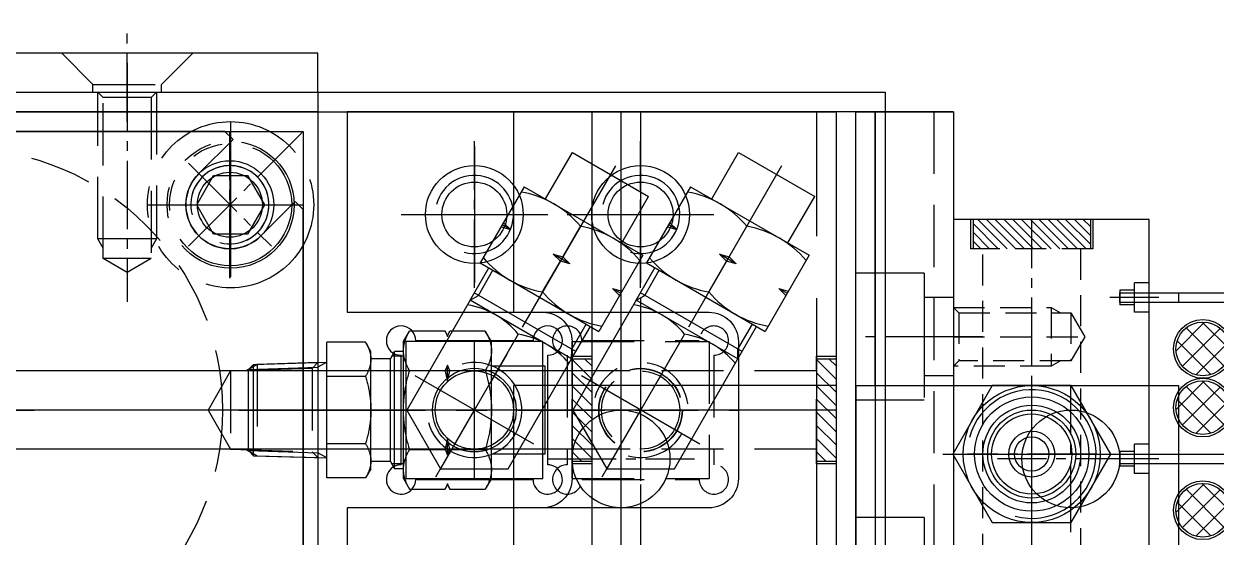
# Model space of a CAD drawing. Header units: millimetres. Extents: x -4251 to 2609, y -1673 to 4048.
# Drawn here: x -4018.9 to -3897, y 1887.1 to 1939.6 of the extents above; entities that cross this region are included whole.
import ezdxf

# ---------------------------------------------------------------- set-up
doc = ezdxf.new("R2010")
doc.units = ezdxf.units.MM
for name, pattern in [('CENTER', [50.8, 31.75, -6.35, 6.35, -6.35]), ('CENTER1', [10, 7, -1, 1, -1]), ('CENTER2', [28.575, 19.05, -3.175, 3.175, -3.175]), ('HIDDEN', [9.525, 6.35, -3.175]), ('HIDDEN2', [4.7625, 3.175, -1.5875]), ('HIDDENX2', [19.05, 12.7, -6.35]), ('PHANTOM2', [31.75, 15.875, -3.175, 3.175, -3.175, 3.175, -3.175])]:
    doc.linetypes.add(name, pattern=pattern)
for name, color, linetype in [('______', 7, 'Continuous'), ('CENTER', 1, 'CENTER'), ('PV-529CA', 7, 'Continuous'), ('THIN', 3, 'Continuous'), ('가는실선', 6, 'Continuous'), ('외형선', 7, 'Continuous'), ('중심선', 3, 'CENTER2')]:
    doc.layers.add(name, color=color, linetype=linetype)

# ---------------------------------------------------------------- blocks, each defined once
blk = doc.blocks.new('A$C54F9723F')
at = {"color": 1, "linetype": 'CENTER1'}
for p, q in [((0, 40, 0), (0, -40, 0)), ((-16.76, 23.26), (-28.39, 34.89)), ((-25.24, 23.26), (-16.76, 31.74)), ((0, -7.49), (0, 7.49))]:
    blk.add_line(p, q, dxfattribs=at)
at = {"color": 1}
for p, q in [((-20.5, 35), (-21.32, 34.18)), ((-17.82, 30.68), (-21.32, 34.18)), ((20.5, 35), (-20.5, 35)), ((-27.68, 27.82), (-28.5, 27)), ((-28.5, 27, 0), (-28.5, -27, 0)), ((-24.18, 24.32), (-27.68, 27.82))]:
    blk.add_line(p, q, dxfattribs=at)
at = {"color": 250, "linetype": 'CENTER1'}
for p, q in [((-21, 20.01, 0), (-21, 34.99, 0)), ((-13.51, 27.5, 0), (-28.49, 27.5, 0))]:
    blk.add_line(p, q, dxfattribs=at)
at = {"color": 250}
blk.add_lwpolyline([(28.5, -35), (-28.5, -35), (-28.5, 35), (28.5, 35)], close=True, dxfattribs=at)
blk.add_circle((-21, 27.5, 0), 3.32, dxfattribs=at)
at = {"color": 2, "linetype": 'HIDDEN'}
blk.add_circle((0, 0), 26.75, dxfattribs=at)
at = {"color": 250}
blk.add_arc((-21, 27.5, 0), 4, 15, 285, dxfattribs=at)
at = {"color": 1}
blk.add_arc((-21, 27.5), 4.5, 225, 45, dxfattribs=at)
blk = doc.blocks.new('A$C699871DD')
at = {"rotation": 270}
blk.add_blockref('A$C54F9723F', (-141.66, 0.8, 0), dxfattribs=at)
blk = doc.blocks.new('A$C4EDB7AFF')
at = {"color": 1, "linetype": 'CENTER1'}
blk.add_line((88.62, 12.45, 0), (88.62, 2.45, 0), dxfattribs=at)
at = {"color": 2, "linetype": 'HIDDEN'}
for p, q in [((85.12, 9.45, 0), (85.12, 8.65, 0)), ((85.12, 8.65, 0), (92.12, 8.65, 0)), ((92.12, 9.45, 0), (92.12, 8.65, 0))]:
    blk.add_line(p, q, dxfattribs=at)
at = {"color": 6, "elevation": 0}
blk.add_lwpolyline([(-38.88, 9.45), (108.12, 9.45), (108.12, 5.45), (-38.88, 5.45), (-38.88, 9.45)], dxfattribs=at)
at = {"color": 2, "linetype": 'HIDDEN', "elevation": 0}
for points in [[(85.12, 8.65), (81.92, 5.45)], [(92.12, 8.65), (95.32, 5.45)]]:
    blk.add_lwpolyline(points, dxfattribs=at)
blk = doc.blocks.new('A$C35FF11A1')
at = {"linetype": 'HIDDEN2', "ltscale": 2}
h = blk.add_hatch(dxfattribs=at)
h.set_pattern_fill('ANSI31', color=2, scale=0.3, angle=-90)
h.set_pattern_definition([(315, (-138.3296, 2564.4756), (0.6735192, 0.6735192), [])])
h.paths.add_polyline_path([(191, -15.75), (191, -26.25), (189, -26.25), (189, -15.75)])
at = {"color": 2, "linetype": 'HIDDEN2', "ltscale": 2}
for p, q in [((171, -11, 0), (171, -31, 0)), ((164, -14, 0), (178, -14, 0)), ((164, -28, 0), (164, -14, 0)), ((165, -13.9, 0), (177, -13.9, 0)), ((171, -13.75, 0), (171, -28.25, 0)), ((178, -14, 0), (178, -28, 0)), ((163.5, -15.4, 0), (163.5, -26.6, 0)), ((189, -17, 0), (16.5, -17, 0)), ((161, -21, 0), (181, -21, 0)), ((178.25, -21, 0), (163.75, -21, 0)), ((189, -25, 0), (16.5, -25, 0)), ((164, -28, 0), (178, -28, 0)), ((165, -28.1, 0), (177, -28.1, 0))]:
    blk.add_line(p, q, dxfattribs=at)
at = {"color": 6, "elevation": 0}
blk.add_lwpolyline([(-9, 9.5), (191, 9.5), (191, -111.5), (-9, -111.5)], close=True, dxfattribs=at)
at = {"color": 2, "linetype": 'HIDDEN2', "ltscale": 2, "elevation": 0}
blk.add_lwpolyline([(178.5, -15.4), (178.5, -26.6)], dxfattribs=at)
for points in [[(191, -15.5), (191, -26.5), (189, -26.5), (189, -15.5)], [(191, -15.75), (191, -26.25), (189, -26.25), (189, -15.75)]]:
    blk.add_lwpolyline(points, close=True, dxfattribs=at)
at = {"color": 1, "linetype": 'CENTER1', "ltscale": 2, "elevation": 0}
blk.add_lwpolyline([(191, -21), (12.5, -21)], dxfattribs=at)
at = {"ltscale": 10}
for centre in [(129, 0), (171, -1, 0)]:
    blk.add_circle(centre, 3.32, dxfattribs=at)
at = {"color": 2, "linetype": 'HIDDEN2', "ltscale": 2}
for radius in [4.28, 4.25, 4]:
    blk.add_circle((171, -21, 0), radius, dxfattribs=at)
for centre, radius, start, end in [((163.5, -13.9, 0), 1.5, 0, 270), ((178.5, -13.9, 0), 1.5, 270, 180), ((171, -21, 0), 4.86, 255, 165), ((163.5, -28.1, 0), 1.5, 90, 0), ((178.5, -28.1, 0), 1.5, 180, 90)]:
    blk.add_arc(centre, radius, start, end, dxfattribs=at)
at = {"layer": 'CENTER', "ltscale": 10}
for p, q in [((129, 7), (129, -7)), ((171, 6, 0), (171, -8, 0)), ((122, 0), (136, 0)), ((164, -1, 0), (178, -1, 0))]:
    blk.add_line(p, q, dxfattribs=at)
at = {"layer": 'THIN', "ltscale": 10}
for centre in [(129, 0), (171, -1, 0)]:
    blk.add_arc(centre, 4, 255, 165, dxfattribs=at)
blk = doc.blocks.new('A$C67512D08')
at = {"color": 1, "linetype": 'CENTER1'}
for p, q in [((118.5, 14.5, 0), (118.5, -9.92, 0)), ((129, 7.5, 0), (129, -7.5, 0)), ((121.5, 0, 0), (136.5, 0, 0))]:
    blk.add_line(p, q, dxfattribs=at)
at = {"color": 2, "linetype": 'HIDDEN2', "ltscale": 2}
for p, q in [((121.5, -3.5, 0), (115.5, -3.5, 0)), ((120.96, -5.5, 0), (116.04, -5.5, 0)), ((129.08, -17, 0), (28, -17, 0)), ((129.08, -17, 0), (129.08, -25, 0)), ((131.8, -16.33, 0), (131.8, -25.67, 0)), ((129.08, -25, 0), (28, -25, 0))]:
    blk.add_line(p, q, dxfattribs=at)
at = {"color": 6, "elevation": 0}
blk.add_lwpolyline([(-9, 11.5), (138, 11.5), (138, -113.5), (-9, -113.5)], close=True, dxfattribs=at)
at = {"color": 2, "linetype": 'HIDDEN2', "ltscale": 2, "elevation": 0}
for points in [[(116.04, -4.44), (115.5, -3.5), (115.5, 11.5)], [(121.5, 11.5), (120.96, 10.96), (116.04, 10.96), (115.5, 11.5)], [(121.5, 11.5), (121.5, -3.5), (120.96, -4.44)], [(120.96, 10.96), (120.96, -5.5), (118.5, -6.92), (116.04, -5.5), (116.04, 10.96)], [(137.4, -16.74), (129.08, -17), (126.77, -21), (129.08, -25), (137.4, -25.26)], [(138, -16.14), (131.8, -16.33), (130.74, -16.94)], [(138, -16.14), (137.4, -16.74), (137.4, -25.26), (138, -25.86)], [(130.74, -25.06), (131.8, -25.67), (138, -25.86)]]:
    blk.add_lwpolyline(points, dxfattribs=at)
at = {"color": 1, "linetype": 'CENTER1', "ltscale": 2, "elevation": 0}
blk.add_lwpolyline([(138, -21), (24, -21), (24, -81), (138, -81)], dxfattribs=at)
at = {"color": 6}
blk.add_circle((129, 0, 0), 4.5, dxfattribs=at)
blk = doc.blocks.new('A$C421973F8')
at = {"color": 1}
blk.add_lwpolyline([(-7, 7), (-7, -7), (7, -7), (7, 7)], close=True, dxfattribs=at)
blk.add_circle((0, 0), 4.28)
blk.add_circle((0, 0), 4, dxfattribs=at)
at = {"layer": 'CENTER'}
for p, q in [((0, -4.86), (0, 4.86)), ((4.86, 0), (-4.86, 0))]:
    blk.add_line(p, q, dxfattribs=at)
at = {"layer": 'THIN'}
blk.add_arc((0, 0), 4.86, 195, 105, dxfattribs=at)
blk = doc.blocks.new('A$C5AAB78A5')
at = {"linetype": 'HIDDEN2', "ltscale": 2}
h = blk.add_hatch(dxfattribs=at)
h.set_pattern_fill('ANSI31', color=2, scale=0.3, angle=-90)
h.set_pattern_definition([(315, (-163.3296, 2564.4756), (0.6735192, 0.6735192), [])])
h.paths.add_polyline_path([(166, -15.75), (166, -26.25), (164, -26.25), (164, -15.75)])
at = {"color": 6}
for p, q in [((148, -13.9, 0), (160, -13.9, 0)), ((146.5, -26.6, 0), (146.5, -15.4, 0))]:
    blk.add_line(p, q, dxfattribs=at)
at = {"color": 2, "linetype": 'HIDDEN2', "ltscale": 2}
for p, q in [((164, -17, 0), (16.5, -17, 0)), ((164, -25, 0), (16.5, -25, 0))]:
    blk.add_line(p, q, dxfattribs=at)
at = {"color": 6, "elevation": 0}
blk.add_lwpolyline([(-9, 9.5), (166, 9.5), (166, -111.5), (-9, -111.5)], close=True, dxfattribs=at)
blk.add_lwpolyline([(161.5, -26.6), (161.5, -15.4)], dxfattribs=at)
at = {"color": 2, "linetype": 'HIDDEN2', "ltscale": 2, "elevation": 0}
for points in [[(166, -15.5), (166, -26.5), (164, -26.5), (164, -15.5)], [(166, -15.75), (166, -26.25), (164, -26.25), (164, -15.75)]]:
    blk.add_lwpolyline(points, close=True, dxfattribs=at)
at = {"color": 1, "linetype": 'CENTER1', "ltscale": 2, "elevation": 0}
blk.add_lwpolyline([(164.5, -21), (12.5, -21)], dxfattribs=at)
at = {"color": 6, "elevation": 0}
blk.add_lwpolyline([(146.5, -26.6, 2.414214), (148, -28.1), (160, -28.1, 2.414214), (161.5, -26.6)], format="xyb", dxfattribs=at)
at = {"ltscale": 10}
for centre in [(129, 0), (154, -1, 0)]:
    blk.add_circle(centre, 3.32, dxfattribs=at)
at = {"color": 6}
blk.add_circle((154, -21, 0), 4, dxfattribs=at)
for centre, start, end in [((146.5, -13.9, 0), 0, 270), ((161.5, -13.9, 0), 270, 180)]:
    blk.add_arc(centre, 1.5, start, end, dxfattribs=at)
at = {"layer": 'CENTER', "ltscale": 10}
for p, q in [((129, 7), (129, -7)), ((154, 6, 0), (154, -8, 0)), ((122, 0), (136, 0)), ((147, -1, 0), (161, -1, 0))]:
    blk.add_line(p, q, dxfattribs=at)
at = {"layer": 'CENTER', "color": 1}
for p, q in [((154, -28.1, 0), (154, -13.9, 0)), ((161.1, -21, 0), (146.9, -21, 0))]:
    blk.add_line(p, q, dxfattribs=at)
at = {"layer": 'THIN', "ltscale": 10}
for centre in [(129, 0), (154, -1, 0)]:
    blk.add_arc(centre, 4, 255, 165, dxfattribs=at)
blk.add_blockref('A$C421973F8', (154, -21, 0))
blk = doc.blocks.new('A$C6CDA58BF')
at = {"color": 6, "linetype": 'PHANTOM2'}
for p, q in [((0, 8.5), (0, -8.5)), ((-8.5, 0), (8.5, 0))]:
    blk.add_line(p, q, dxfattribs=at)
blk.add_lwpolyline([(1.73, -3), (-1.73, -3), (-3.46, 0), (-1.73, 3), (1.73, 3), (3.46, 0), (1.73, -3)], dxfattribs=at)
for radius in [8.5, 6.5, 6.25]:
    blk.add_circle((0, 0), radius, dxfattribs=at)
blk = doc.blocks.new('A$C1A1F7E32')
at = {"layer": 'PV-529CA'}
for p, q in [((4.5, 30.33), (-4.5, 30.33)), ((-4.5, 30.33), (-4.5, 24.83)), ((4.5, 30.33), (4.5, 24.83)), ((-7, 24.83), (-8.08, 24.2)), ((7, 24.83), (-7, 24.83)), ((7, 24.83), (8.08, 24.2)), ((-8.08, 24.2), (-8.08, 20.58)), ((-4.04, 20.58), (-4.04, 24.2)), ((4.04, 20.58), (4.04, 24.2)), ((8.08, 20.58), (8.08, 24.2)), ((-7.58, 20.33), (-8.08, 20.58)), ((-7.58, 20.33), (-8.08, 20.08)), ((-8.08, 20.08), (-8.08, 16.46)), ((-7.52, 20.33), (-7.58, 20.33)), ((-2.92, 20.33), (-4.6, 20.33)), ((-4.04, 16.46), (-4.04, 20.08)), ((4.6, 20.33), (2.92, 20.33)), ((4.04, 16.46), (4.04, 20.08)), ((7.58, 20.33), (7.52, 20.33)), ((7.58, 20.33), (8.08, 20.58)), ((7.58, 20.33), (8.08, 20.08)), ((8.08, 16.46), (8.08, 20.08)), ((-7, 15.83), (-8.08, 16.46)), ((7, 15.83), (8.08, 16.46)), ((7, 15.83), (-7, 15.83)), ((-6, 15.83), (-6, 14.93)), ((6, 14.93), (-6, 14.93)), ((-5.25, 14.5), (-6, 14.93)), ((5.25, 14.5), (6, 14.93)), ((6, 15.83), (6, 14.93)), ((5.25, 14.5), (-5.25, 14.5)), ((-5.25, 14.5), (-5.25, 12.5)), ((5.25, 14.5), (5.25, 12.5)), ((-6, 12.5), (-6.93, 11.96)), ((6, 12.5), (-6, 12.5)), ((6, 12.5), (6.93, 11.96)), ((-6.93, 11.96), (-6.93, 8)), ((-3.46, 8), (-3.46, 11.96)), ((3.46, 11.96), (3.46, 8)), ((6.93, 11.96), (6.93, 8)), ((6.93, 8), (-6.93, 8)), ((-4.67, 0.5), (-4.9, 8)), ((4.67, 0.5), (4.9, 8)), ((4.67, 0.5), (-4.67, 0.5)), ((-4.15, 0), (-4.67, 0.5)), ((4.15, 0), (-4.15, 0)), ((4.15, 0), (4.67, 0.5))]:
    blk.add_line(p, q, dxfattribs=at)
for points, weights in [([(-8.08, 24.2), (-7, 24.83), (-6.06, 24.83)], [1, 1.0379548493, 1]), ([(-6.06, 24.83), (-5.12, 24.83), (-4.04, 24.2)], [1, 1.0379548493, 1]), ([(-4.04, 24.2), (-1.88, 24.83), (0, 24.83)], [1, 1.0379548493, 1]), ([(0, 24.83), (1.88, 24.83), (4.04, 24.2)], [1, 1.0379548493, 1]), ([(4.04, 24.2), (5.12, 24.83), (6.06, 24.83)], [1, 1.0379548493, 1]), ([(6.06, 24.83), (7, 24.83), (8.08, 24.2)], [1, 1.0379548493, 1]), ([(-7.52, 20.33), (-7.79, 20.43), (-8.08, 20.58)], [1, 1.00259269997, 1]), ([(-8.08, 20.08), (-7.79, 20.23), (-7.52, 20.33)], [1, 1.00259269997, 1]), ([(-4.04, 20.58), (-4.33, 20.43), (-4.6, 20.33)], [1, 1.00259269997, 1]), ([(-4.6, 20.33), (-4.33, 20.23), (-4.04, 20.08)], [1, 1.00259269997, 1]), ([(-2.92, 20.33), (-3.46, 20.43), (-4.04, 20.58)], [1, 1.00259269997, 1]), ([(-4.04, 20.08), (-3.46, 20.23), (-2.92, 20.33)], [1, 1.00259269997, 1]), ([(4.04, 20.58), (3.46, 20.43), (2.92, 20.33)], [1, 1.00259269997, 1]), ([(2.92, 20.33), (3.46, 20.23), (4.04, 20.08)], [1, 1.00259269997, 1]), ([(4.6, 20.33), (4.33, 20.43), (4.04, 20.58)], [1, 1.00259269997, 1]), ([(4.04, 20.08), (4.33, 20.23), (4.6, 20.33)], [1, 1.00259269997, 1]), ([(8.08, 20.58), (7.79, 20.43), (7.52, 20.33)], [1, 1.00259269997, 1]), ([(7.52, 20.33), (7.79, 20.23), (8.08, 20.08)], [1, 1.00259269997, 1]), ([(-6.06, 15.83), (-7, 15.83), (-8.08, 16.46)], [1, 1.0379548493, 1]), ([(-4.04, 16.46), (-5.12, 15.83), (-6.06, 15.83)], [1, 1.0379548493, 1]), ([(0, 15.83), (-1.88, 15.83), (-4.04, 16.46)], [1, 1.0379548493, 1]), ([(4.04, 16.46), (1.88, 15.83), (0, 15.83)], [1, 1.0379548493, 1]), ([(6.06, 15.83), (5.12, 15.83), (4.04, 16.46)], [1, 1.0379548493, 1]), ([(8.08, 16.46), (7, 15.83), (6.06, 15.83)], [1, 1.0379548493, 1]), ([(-6.93, 11.96), (-6, 12.5), (-5.2, 12.5)], [1, 1.0379548493, 1]), ([(-5.2, 12.5), (-4.39, 12.5), (-3.46, 11.96)], [1, 1.0379548493, 1]), ([(-3.46, 11.96), (-1.61, 12.5), (0, 12.5)], [1, 1.0379548493, 1]), ([(0, 12.5), (1.61, 12.5), (3.46, 11.96)], [1, 1.0379548493, 1]), ([(3.46, 11.96), (4.39, 12.5), (5.2, 12.5)], [1, 1.0379548493, 1]), ([(5.2, 12.5), (6, 12.5), (6.93, 11.96)], [1, 1.0379548493, 1])]:
    blk.add_rational_spline(points, weights, degree=2, dxfattribs=at)
at = {"layer": '가는실선'}
for p, q in [((-5.5, 15.83), (-5.5, 14.64)), ((5.5, 15.83), (5.5, 14.64)), ((-4.9, 8), (-4.37, 7.08)), ((4.9, 8), (4.37, 7.08)), ((-4.15, 0), (-4.37, 7.08)), ((4.15, 0), (4.37, 7.08))]:
    blk.add_line(p, q, dxfattribs=at)
at = {"layer": '외형선'}
blk.add_line((-4.87, 7.08), (4.87, 7.08), dxfattribs=at)
at = {"layer": '중심선'}
blk.add_line((0, -1), (0, 31.33), dxfattribs=at)
blk = doc.blocks.new('A$C24EF5521')
at = {"layer": 'PV-529CA'}
for p, q in [((-14.5, 7), (-14.5, -7)), ((-5.5, 7), (-14.5, 7)), ((-5.5, 7), (-5.5, -7)), ((-18.33, 6), (-14.5, 6)), ((-5.5, 4.5), (0, 4.5)), ((0, 4.5), (0, -4.5)), ((-5.5, -4.5), (0, -4.5)), ((-18.33, -6), (-14.5, -6)), ((-5.5, -7), (-14.5, -7))]:
    blk.add_line(p, q, dxfattribs=at)
at = {"layer": '가는실선'}
for p, q in [((-18.33, 6), (-17.46, 5.5)), ((-17.46, 5.5), (-14.5, 5.5)), ((-18.33, -6), (-17.46, -5.5)), ((-17.46, -5.5), (-14.5, -5.5))]:
    blk.add_line(p, q, dxfattribs=at)
at = {"layer": '외형선'}
for p, q in [((-10.25, 7), (-10, 6.02)), ((-10, 6.02), (-9.75, 7)), ((-10, 6.02), (-10, 7)), ((-31.29, 6), (-34.76, 0)), ((-18.33, 6), (-31.29, 6)), ((-18.33, -6), (-18.33, 6)), ((-17.46, -6), (-17.46, 6)), ((-34.76, 0), (-31.29, -6)), ((-18.87, 0), (-34.76, 0)), ((-10.25, 0), (-10, 0.98)), ((-10, 0.98), (-9.75, 0)), ((-10, -0.98), (-10, 0.98)), ((-9.75, 0), (-10, -0.98)), ((-9.75, 0), (-6.13, 0)), ((-13.87, 0), (-10.25, 0)), ((-10, -0.98), (-10.25, 0)), ((-31.29, -6), (-18.33, -6)), ((-10.25, -7), (-10, -6.02)), ((-10, -6.02), (-9.75, -7)), ((-10, -6.02), (-10, -7))]:
    blk.add_line(p, q, dxfattribs=at)
for centre, radius, start, end in [((-4.39, 3.5), 10.11, 159.7438, 200.2562), ((-15.61, 3.5), 10.11, 339.7438, 20.2562), ((-26.99, 3), 8.67, 339.7438, 20.2562), ((-26.99, -3), 8.67, 339.7438, 20.2562), ((-4.39, -3.5), 10.11, 159.7438, 200.2562), ((-15.61, -3.5), 10.11, 339.7438, 20.2562)]:
    blk.add_arc(centre, radius, start, end, dxfattribs=at)
at = {"layer": '중심선'}
for p, q in [((-27.83, -7), (-27.83, 7)), ((1, 0), (-35.76, 0))]:
    blk.add_line(p, q, dxfattribs=at)
blk = doc.blocks.new('A$C504B16A8')
at = {"color": 2, "elevation": 0}
for points in [[(-41.5, 32.5), (168.5, 32.5), (168.5, -92.5), (-41.5, -92.5)], [(-36.5, 32.5), (110.5, 32.5), (110.5, 30.5), (-36.5, 30.5)]]:
    blk.add_lwpolyline(points, close=True, dxfattribs=at)
at = {"xscale": -1, "rotation": 180}
blk.add_blockref('A$C4EDB7AFF', (2.38, 41.95, 0), dxfattribs=at)
for name, p in [('A$C67512D08', (-27.5, 21, 0)), ('A$C35FF11A1', (-27.5, 21, 0)), ('A$C5AAB78A5', (-27.5, 21, 0)), ('A$C6CDA58BF', (101.57, 21, 0))]:
    blk.add_blockref(name, p)
at = {"linetype": 'HIDDEN'}
blk.add_blockref('A$C699871DD', (215.66, -0.8, 0), dxfattribs=at)
for name, p, rotation in [('A$C24EF5521', (140.42, 24.1, 0), 59.99999999999999), ('A$C24EF5521', (157.42, 24.1, 0), 59.99999999999999), ('A$C1A1F7E32', (103.42, 0, 0), 270)]:
    blk.add_blockref(name, p, dxfattribs=dict(rotation=rotation))
blk = doc.blocks.new('A$C299D7E66')
at = {"color": 1}
for p, q in [((-13, 10.5, 0), (-13, -10, 0)), ((49, 10.5, 0), (-13, 10.5, 0)), ((15, -110.5, 0), (15, 10.5, 0)), ((49, 10.5, 0), (49, -110.5, 0)), ((-13, -30, 0), (-13, -70, 0))]:
    blk.add_line(p, q, dxfattribs=at)
at = {"color": 2, "linetype": 'HIDDEN'}
for p, q in [((17, 10.5, 0), (17, -110.5, 0)), ((47, 10.5, 0), (47, -110.5, 0)), ((49, -8.5, 0), (47, -8.5, 0)), ((49, -16.5, 0), (47, -16.5, 0))]:
    blk.add_line(p, q, dxfattribs=at)
at = {"color": 1, "linetype": 'CENTER1'}
for p, q in [((0, -7.5), (0, 7.5)), ((-7.5, 0), (7.5, 0)), ((52, -12.5, 0), (44, -12.5, 0))]:
    blk.add_line(p, q, dxfattribs=at)
at = {"color": 1, "elevation": 0}
blk.add_lwpolyline([(-13, -10), (7, -10, -0.414214), (10, -13), (10, -27, -0.414214), (7, -30), (-13, -30)], format="xyb", dxfattribs=at)
at = {"color": 1}
blk.add_circle((0, 0), 5, dxfattribs=at)
blk = doc.blocks.new('A$C1C200397')
at = {"color": 1}
blk.add_line((0, 0), (0, -121), dxfattribs=at)
at = {"color": 2, "linetype": 'HIDDENX2'}
for p, q in [((5, -16.5, 0), (-2, -16.5)), ((5, -16.5, 0), (5, -29.5, 0)), ((8, -19, 0), (5, -19, 0)), ((8, -27, 0), (5, -27, 0)), ((5, -29.5, 0), (-2, -29.5)), ((5, -41.5, 0), (-2, -41.5)), ((5, -41.5, 0), (5, -54.5, 0))]:
    blk.add_line(p, q, dxfattribs=at)
at = {"color": 1, "linetype": 'CENTER1'}
blk.add_line((8, -23, 0), (-2, -23, 0), dxfattribs=at)
at = {"color": 1}
blk.add_lwpolyline([(-2, 0), (8, 0), (8, -121), (-2, -121)], close=True, dxfattribs=at)
blk = doc.blocks.new('A$C66DD71AA')
at = {"color": 1}
for p, q in [((0, -28), (0, 0)), ((2, 0), (0, 0)), ((2, -28), (2, 0)), ((0, -28), (0, -93)), ((0, -28), (33, -28)), ((33, -28, 0), (33, -48, 0))]:
    blk.add_line(p, q, dxfattribs=at)
at = {"color": 2, "linetype": 'HIDDENX2'}
blk.add_line((2, -28), (2, -93), dxfattribs=at)
at = {"color": 1, "linetype": 'CENTER1'}
for p, q in [((22, -43, 0), (22, -28, 0)), ((29.5, -35.5, 0), (14.5, -35.5, 0))]:
    blk.add_line(p, q, dxfattribs=at)
at = {"color": 1}
blk.add_circle((22, -35.5, 0), 5, dxfattribs=at)
blk = doc.blocks.new('A$C33E56D32')
at = {"color": 250}
for p, q in [((-33, 0, 0), (-33, -20.5, 0)), ((0, 0), (-33, 0)), ((0, 0), (0, -121)), ((-33, -40.5, 0), (-33, -80.5, 0))]:
    blk.add_line(p, q, dxfattribs=at)
at = {"color": 250, "linetype": 'HIDDENX2'}
blk.add_line((-2, 0), (-2, -121), dxfattribs=at)
at = {"color": 250, "linetype": 'CENTER1'}
for p, q in [((-20, -18, 0), (-20, -3, 0)), ((-27.5, -10.5, 0), (-12.5, -10.5, 0))]:
    blk.add_line(p, q, dxfattribs=at)
at = {"color": 1}
for p, q in [((-33, -28, 0), (-33, -48, 0)), ((0, -28), (-33, -28)), ((0, -28), (0, -93))]:
    blk.add_line(p, q, dxfattribs=at)
at = {"color": 1, "linetype": 'CENTER1'}
for p, q in [((-22, -43, 0), (-22, -28, 0)), ((-29.5, -35.5, 0), (-14.5, -35.5, 0))]:
    blk.add_line(p, q, dxfattribs=at)
at = {"color": 2, "linetype": 'HIDDENX2'}
blk.add_line((-2, -28), (-2, -93), dxfattribs=at)
at = {"color": 250, "elevation": 0}
blk.add_lwpolyline([(-33, -20.5), (-13, -20.5, -0.414214), (-10, -23.5), (-10, -37.5, -0.414214), (-13, -40.5), (-33, -40.5)], format="xyb", dxfattribs=at)
at = {"color": 250}
blk.add_circle((-20, -10.5, 0), 5, dxfattribs=at)
at = {"color": 1}
blk.add_circle((-22, -35.5, 0), 5, dxfattribs=at)
blk = doc.blocks.new('A$C630739C4')
h = blk.add_hatch()
h.set_pattern_fill('ANSI37', color=1, scale=0.5)
h.set_pattern_definition([(45, (-2245.9198, -538.1216), (-1.122532, 1.122532), []), (135, (-2245.9198, -538.1216), (-1.122532, -1.122532), [])])
h.paths.add_polyline_path([(-21.25, 91.5, 1), (-26.75, 91.5, 1)])
h = blk.add_hatch()
h.set_pattern_fill('ANSI37', color=1, scale=0.5)
h.set_pattern_definition([(45, (-2245.9198, -544.1216), (-1.122532, 1.122532), []), (135, (-2245.9198, -544.1216), (-1.122532, -1.122532), [])])
h.paths.add_polyline_path([(-21.25, 85.5, 1), (-26.75, 85.5, 1)])
h = blk.add_hatch()
h.set_pattern_fill('ANSI37', color=1, scale=0.5)
h.set_pattern_definition([(45, (-2245.9198, -554.6216), (-1.122532, 1.122532), []), (135, (-2245.9198, -554.6216), (-1.122532, -1.122532), [])])
h.paths.add_polyline_path([(-21.25, 75, 1), (-26.75, 75, 1)])
for centre in [(-24, 91.5), (-24, 85.5), (-24, 75)]:
    blk.add_circle(centre, 3)
at = {"color": 1}
for centre in [(-24, 91.5), (-24, 85.5), (-24, 75)]:
    blk.add_circle(centre, 2.75, dxfattribs=at)
blk = doc.blocks.new('A$C3E0D7D11')
at = {"color": 1}
blk.add_line((-121, 1.75), (-121, 0.75), dxfattribs=at)
blk.add_lwpolyline([(-4, 0.75), (-127, 0.75), (-127, 1.75), (-4, 1.75)], close=True, dxfattribs=at)
blk = doc.blocks.new('A$C520A0970')
at = {"layer": '______', "linetype": 'HIDDEN2'}
h = blk.add_hatch(dxfattribs=at)
h.set_pattern_fill('ANSI31', color=2, scale=0.2, angle=90)
h.set_pattern_definition([(135, (1386.6707, -1466.6332), (-0.4490128, -0.4490128), [])])
h.paths.add_polyline_path([(-3, 8), (-15, 8), (-15, 5), (-3, 5)])
at = {"color": 1}
for p, q in [((-17, 8), (-17, -102)), ((3, 8), (-17, 8)), ((3, -102), (3, 8))]:
    blk.add_line(p, q, dxfattribs=at)
at = {"color": 1, "linetype": 'CENTER1'}
for p, q in [((-9, -97), (-9, 8)), ((4, 0), (-1, 0)), ((-9, -22.58), (-9, -9.42)), ((-2.42, -16), (-15.58, -16)), ((4, -16.5), (-1, -16.5))]:
    blk.add_line(p, q, dxfattribs=at)
blk.add_circle((-9, -16), 5.85)
at = {"color": 1}
blk.add_circle((-9, -16), 5, dxfattribs=at)
at = {"layer": '______', "color": 2, "linetype": 'HIDDEN2'}
for p, q in [((-15.25, 8), (-15.25, 5)), ((-15, 8), (-15, 5)), ((-3, 8), (-3, 5)), ((-2.75, 8), (-2.75, 5)), ((-2.75, 5), (-15.25, 5)), ((1.5, -1.5), (1.5, 1.5)), ((3, 1.5), (1.5, 1.5)), ((0, 0.75), (0, -0.75)), ((1.5, 0.75), (0, 0.75)), ((-7, -1), (-7, -7)), ((1.5, -0.75), (0, -0.75)), ((-5, -1.54), (-5, -6.46)), ((3, -1.5), (1.5, -1.5)), ((-17, -4), (-3.58, -4)), ((0, -15.75), (0, -17.25)), ((1.5, -15.75), (0, -15.75)), ((1.5, -18), (1.5, -15)), ((3, -15), (1.5, -15)), ((1.5, -17.25), (0, -17.25)), ((3, -18), (1.5, -18))]:
    blk.add_line(p, q, dxfattribs=at)
for points in [[(-4, 5), (-4, -94), (-9, -97), (-14, -94), (-14, 5)], [(-17, -1), (-7, -1), (-6.06, -1.54)], [(-17, -1), (-16.46, -1.54), (-16.46, -6.46), (-17, -7)], [(-16.46, -1.54), (-5, -1.54), (-3.58, -4), (-5, -6.46), (-16.46, -6.46)], [(-6.06, -6.46), (-7, -7), (-17, -7)]]:
    blk.add_lwpolyline(points, dxfattribs=at)
at = {"layer": 'THIN'}
blk.add_arc((-9, -16), 6.58, 255, 165, dxfattribs=at)
blk = doc.blocks.new('A$C11B86E84')
at = {"color": 0}
blk.add_lwpolyline([(-4.04, 7), (-8.08, 0), (-4.04, -7), (4.04, -7), (8.08, 0), (4.04, 7)], close=True, dxfattribs=at)
blk.add_circle((0, 0), 7, dxfattribs=at)
at = {"layer": '외형선'}
for radius in [4.5, 4.1, 2.35, 1.75]:
    blk.add_circle((0, 0), radius, dxfattribs=at)
at = {"layer": '중심선'}
for p, q in [((0, -8), (0, 8)), ((-9.08, 0), (9.08, 0))]:
    blk.add_line(p, q, dxfattribs=at)
blk = doc.blocks.new('A$C55941044')
for name, p in [('A$C520A0970', (-152, 126.75, 0)), ('A$C3E0D7D11', (-25, 125.5, 0)), ('A$C630739C4', (-119.5, 30, 0)), ('A$C11B86E84', (-161, 110.75, 0)), ('A$C3E0D7D11', (-25, 109, 0))]:
    blk.add_blockref(name, p)

msp = doc.modelspace()

# ---------------------------------------------------------------- block references
for name, p in [('A$C504B16A8', (-4099.3443, 1900.1271, 0)), ('A$C55941044', (-3754.8443, 1784.8771, -0.0001)), ('A$C299D7E66', (-3972.8443, 1920.1271, -0.0001)), ('A$C33E56D32', (-3935.8443, 1930.6271, 0)), ('A$C1C200397', (-3931.8443, 1930.6271, -0.0001)), ('A$C66DD71AA', (-3933.8443, 1930.6271, -0.0001))]:
    msp.add_blockref(name, p)

doc.saveas('drawing.dxf')
